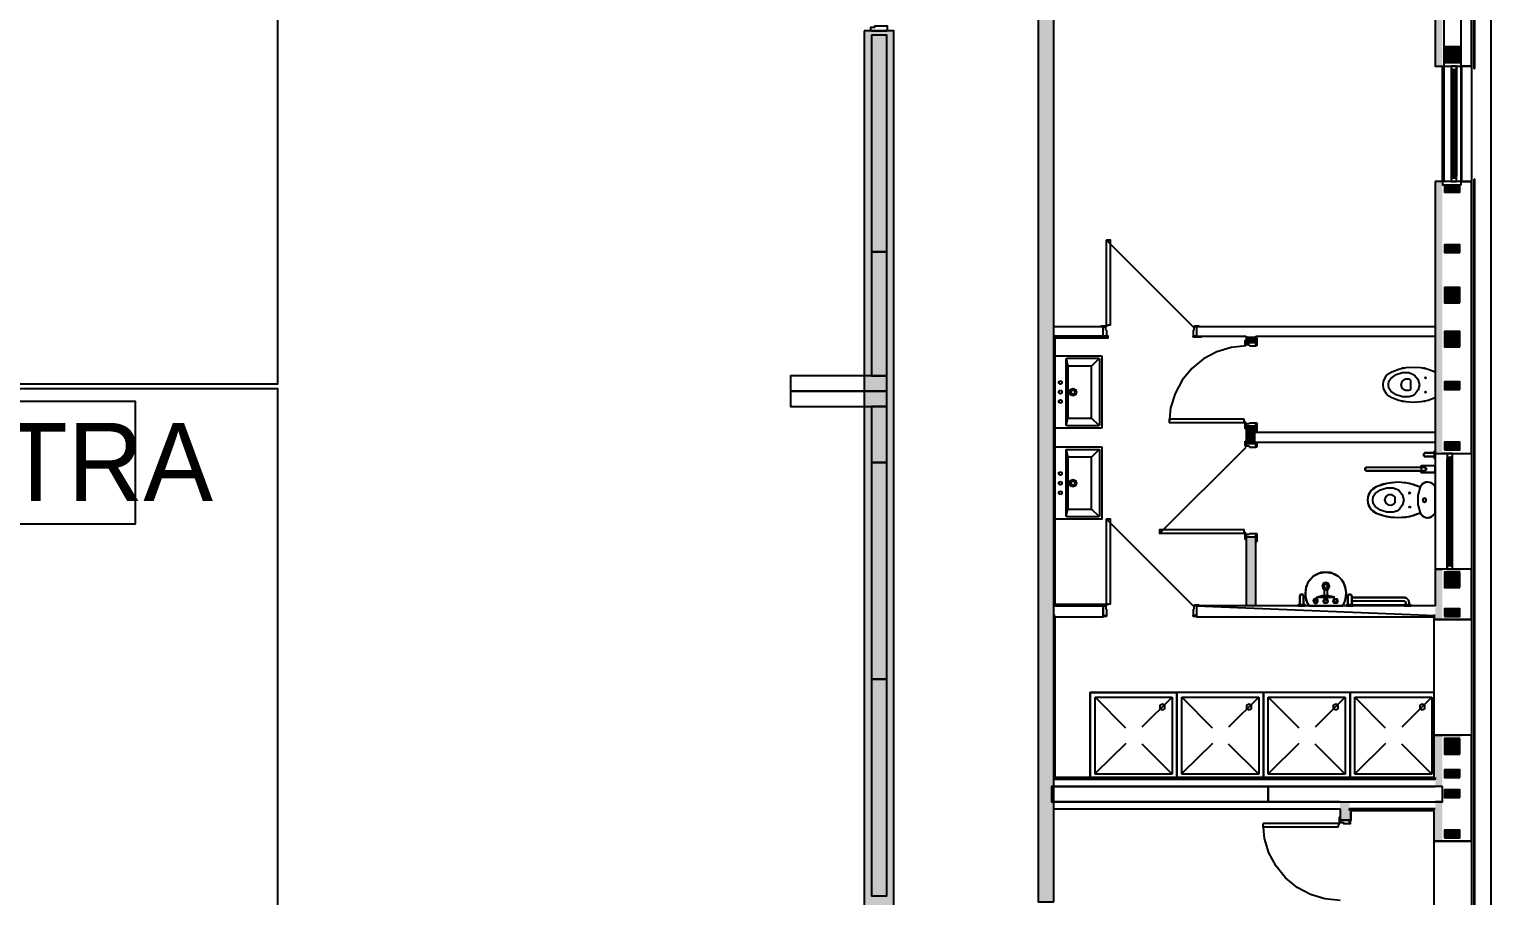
# Model space of a CAD drawing. Header units: metres. Extents: x 2.3 to 42.8, y 0.9 to 31.9.
# Drawn here: x 8.37 to 14.35, y 18.03 to 21.57 of the extents above; entities that cross this region are included whole.
import ezdxf

# ---------------------------------------------------------------- set-up
doc = ezdxf.new("R2010")
doc.units = ezdxf.units.M
for name, color, linetype in [('ARREDI', 9, 'Continuous'), ('INFISSI_VETRATE', 4, 'Continuous'), ('PARETI_STRUTTURE', 7, 'Continuous'), ('PILASTRI_SETTI', 8, 'Continuous'), ('WAYFINDING_RIQUADRI', 7, 'Continuous'), ('WAYFINDING_TESTI', 7, 'Continuous')]:
    doc.layers.add(name, color=color, linetype=linetype)

msp = doc.modelspace()

# ---------------------------------------------------------------- linework, layer by layer
at = {"layer": 'ARREDI'}
for points in [[(14.2775, 21.4117), (14.2775, 21.8645)], [(14.2779, 21.8645), (14.2779, 21.4117)], [(14.1552, 20.9355), (14.1552, 20.9057), (14.2182, 20.9057), (14.2182, 20.9355)], [(14.2775, 20.0533), (14.2775, 20.2797), (14.2775, 20.5061), (14.2775, 20.9589)], [(14.2779, 20.9589), (14.2779, 20.5062), (14.2779, 20.2797), (14.2779, 20.0533)], [(12.5628, 20.2364), (12.7518, 20.2364)], [(12.6081, 20.2246), (12.6087, 20.226), (12.6101, 20.2266)], [(12.6081, 19.9529), (12.6081, 20.2246)], [(12.6083, 20.2255), (12.6144, 20.1944)], [(12.6101, 20.2266), (12.742, 20.2266)], [(12.7434, 20.226), (12.7117, 20.1944)], [(12.742, 20.2266), (12.7433, 20.226), (12.7439, 20.2246)], [(12.7439, 20.2246), (12.7439, 19.9529)], [(12.7518, 20.2364), (12.7532, 20.2359), (12.7538, 20.2345)], [(12.7538, 20.2345), (12.7538, 19.9431)], [(12.6164, 20.1944), (12.615, 20.1938), (12.6144, 20.1924)], [(12.6144, 20.1924), (12.6144, 19.9843)], [(12.7097, 20.1944), (12.6164, 20.1944)], [(12.7117, 20.1924), (12.7111, 20.1938), (12.7097, 20.1944)], [(12.7117, 19.9843), (12.7117, 20.1924)], [(13.905, 20.1184), (13.9067, 20.1318), (13.9114, 20.1444), (13.9188, 20.1557), (13.9286, 20.165), (13.9403, 20.1719)], [(13.9237, 20.1604), (13.9218, 20.1591), (13.921, 20.1578)], [(13.936, 20.1446), (13.9579, 20.1602), (13.9834, 20.1683), (14.0103, 20.1682)], [(13.9403, 20.1719), (13.9689, 20.1822), (13.9986, 20.1884), (14.029, 20.1906), (14.0593, 20.1884), (14.0891, 20.1822), (14.1177, 20.1719)], [(13.9887, 20.1864), (13.9836, 20.1858), (13.9788, 20.1843)], [(14.0103, 20.1682), (14.032, 20.1592), (14.0473, 20.1413), (14.0528, 20.1184)], [(14.0791, 20.1843), (14.0743, 20.1858), (14.0692, 20.1864)], [(14.1177, 20.1719), (14.1177, 20.0649)], [(13.9403, 20.0649), (13.9286, 20.0717), (13.9188, 20.081), (13.9114, 20.0923), (13.9067, 20.105), (13.905, 20.1184)], [(13.9103, 20.1416), (13.9095, 20.1403), (13.909, 20.1381)], [(13.909, 20.0986), (13.9095, 20.0964), (13.9103, 20.0951)], [(13.9265, 20.1184), (13.9283, 20.1326), (13.936, 20.1446)], [(13.936, 20.0921), (13.9283, 20.1042), (13.9265, 20.1184)], [(14.0103, 20.0685), (13.9835, 20.0684), (13.9579, 20.0766), (13.936, 20.0921)], [(13.9936, 20.0958), (13.9827, 20.1048), (13.9786, 20.1184), (13.9827, 20.1319), (13.9936, 20.1409)], [(13.9936, 20.1409), (13.9973, 20.1421), (14.0012, 20.1424)], [(14.0012, 20.0943), (13.9973, 20.0947), (13.9936, 20.0958)], [(14.0012, 20.1424), (14.0093, 20.1424)], [(14.0093, 20.0943), (14.0012, 20.0943)], [(14.0093, 20.1424), (14.0148, 20.1401), (14.0171, 20.1346)], [(14.0171, 20.1022), (14.0148, 20.0966), (14.0093, 20.0943)], [(14.0171, 20.1346), (14.0171, 20.1022)], [(14.0528, 20.1184), (14.0485, 20.098), (14.0364, 20.0811)], [(13.921, 20.0789), (13.9218, 20.0777), (13.9237, 20.0764)], [(14.1177, 20.0649), (14.0891, 20.0545), (14.0593, 20.0483), (14.029, 20.0462), (13.9986, 20.0483), (13.9689, 20.0545), (13.9402, 20.0649)], [(13.9788, 20.0525), (13.9836, 20.0509), (13.9887, 20.0504)], [(14.0364, 20.0811), (14.0243, 20.0729), (14.0103, 20.0685)], [(14.0692, 20.0504), (14.0743, 20.0509), (14.0791, 20.0525)], [(14.2775, 19.827), (14.2775, 19.6005), (14.2775, 19.827), (14.2775, 20.0534)], [(14.2779, 20.0533), (14.2779, 19.8269), (14.2779, 19.6005)], [(12.6083, 19.9521), (12.6144, 19.9823)], [(12.6144, 19.9843), (12.615, 19.9829), (12.6164, 19.9823)], [(12.6164, 19.9823), (12.7097, 19.9823)], [(12.7097, 19.9823), (12.7111, 19.9829), (12.7117, 19.9843)], [(12.7433, 19.9515), (12.7117, 19.9824)], [(12.7518, 19.9411), (12.5628, 19.9411)], [(12.6101, 19.951), (12.6087, 19.9516), (12.6081, 19.953)], [(12.742, 19.951), (12.6101, 19.951)], [(12.7439, 19.9529), (12.7433, 19.9516), (12.742, 19.951)], [(12.7538, 19.9431), (12.7532, 19.9417), (12.7518, 19.9411)], [(12.5628, 19.864), (12.7518, 19.864)], [(12.6081, 19.8522), (12.6087, 19.8535), (12.6101, 19.8541)], [(12.6081, 19.5805), (12.6081, 19.8522)], [(12.6083, 19.853), (12.6144, 19.8219)], [(12.6101, 19.8541), (12.742, 19.8541)], [(12.7434, 19.8535), (12.7117, 19.8219)], [(12.742, 19.8541), (12.7433, 19.8535), (12.7439, 19.8521)], [(12.7439, 19.8522), (12.7439, 19.5805)], [(12.7518, 19.864), (12.7532, 19.8634), (12.7538, 19.862)], [(12.7538, 19.862), (12.7538, 19.5706)], [(12.6164, 19.8219), (12.615, 19.8213), (12.6144, 19.8199)], [(12.6144, 19.8199), (12.6144, 19.6118)], [(12.7097, 19.8219), (12.6164, 19.8219)], [(12.7117, 19.8199), (12.7111, 19.8213), (12.7097, 19.8219)], [(12.7117, 19.6118), (12.7117, 19.8199)], [(14.1137, 19.8244), (14.0783, 19.8244), (14.0715, 19.8283), (14.0715, 19.8362), (14.0783, 19.8402), (14.1137, 19.8402)], [(14.1177, 19.846), (14.1137, 19.846)], [(14.1137, 19.846), (14.1137, 19.8185)], [(14.1137, 19.8185), (14.1177, 19.8185)], [(14.1177, 19.8185), (14.1177, 19.846)], [(14.2779, 19.8269), (14.2779, 19.6005)], [(13.8372, 19.7661), (13.831, 19.7696), (13.831, 19.7767), (13.8372, 19.7803)], [(14.0655, 19.7661), (14.0615, 19.7693), (14.0615, 19.7771), (14.0655, 19.7803), (13.8372, 19.7803)], [(14.0737, 19.7678), (14.0694, 19.7667), (14.0655, 19.7661), (13.8372, 19.7661)], [(14.06, 19.7803), (14.06, 19.787)], [(14.06, 19.787), (14.0737, 19.787)], [(14.06, 19.7594), (14.06, 19.7661)], [(14.1177, 19.7594), (14.0737, 19.7594), (14.06, 19.7594)], [(14.0737, 19.7678), (14.0827, 19.7712), (14.0827, 19.7752), (14.0737, 19.7786), (14.0694, 19.7797), (14.0655, 19.7803)], [(14.0737, 19.787), (14.0737, 19.7786)], [(14.1177, 19.787), (14.0737, 19.787)], [(14.0737, 19.7678), (14.0737, 19.7594)], [(14.1177, 19.7594), (14.1177, 19.787)], [(13.8761, 19.7007), (13.8577, 19.6879), (13.8454, 19.6692), (13.8409, 19.6472)], [(13.8624, 19.6472), (13.8642, 19.6614), (13.8719, 19.6734)], [(13.8719, 19.6734), (13.8937, 19.689), (13.9193, 19.6971), (13.9462, 19.697)], [(14.0565, 19.6994), (14.0126, 19.7142), (13.9665, 19.7194), (13.9203, 19.7148), (13.8761, 19.7007)], [(13.9462, 19.6971), (13.9679, 19.688), (13.9832, 19.6701), (13.9887, 19.6472)], [(14.0568, 19.7004), (14.0471, 19.6654), (14.0471, 19.629), (14.0568, 19.594)], [(14.1142, 19.705), (14.1012, 19.7167), (14.0841, 19.7201), (14.0677, 19.7141), (14.0568, 19.7004)], [(14.1177, 19.705), (14.1142, 19.705)], [(14.1177, 19.6472), (14.1177, 19.705)], [(13.8409, 19.6472), (13.8453, 19.6252), (13.8577, 19.6065), (13.8761, 19.5937)], [(13.8719, 19.621), (13.8642, 19.633), (13.8624, 19.6472)], [(13.9462, 19.5973), (13.9193, 19.5973), (13.8938, 19.6054), (13.8719, 19.621)], [(13.9284, 19.6253), (13.9168, 19.6336), (13.9123, 19.6472), (13.9168, 19.6608), (13.9284, 19.6691)], [(13.9284, 19.6691), (13.939, 19.6694), (13.9481, 19.6642)], [(13.9481, 19.6302), (13.939, 19.625), (13.9284, 19.6253)], [(13.9481, 19.6642), (13.953, 19.6593)], [(13.953, 19.6351), (13.9481, 19.6302)], [(13.953, 19.6593), (13.953, 19.6351)], [(13.9887, 19.6472), (13.9844, 19.6268), (13.9722, 19.6099)], [(14.1177, 19.5894), (14.1177, 19.6472)], [(12.7518, 19.5687), (12.5628, 19.5687)], [(12.6101, 19.5785), (12.6087, 19.5791), (12.6081, 19.5805)], [(12.6083, 19.5796), (12.6144, 19.6099)], [(12.742, 19.5785), (12.6101, 19.5785)], [(12.6144, 19.6118), (12.615, 19.6105), (12.6164, 19.6099)], [(12.6164, 19.6099), (12.7097, 19.6099)], [(12.7097, 19.6099), (12.7111, 19.6105), (12.7117, 19.6118)], [(12.7433, 19.5791), (12.7117, 19.6099)], [(12.7439, 19.5805), (12.7433, 19.5791), (12.742, 19.5785)], [(12.7538, 19.5706), (12.7532, 19.5692), (12.7518, 19.5687)], [(13.8761, 19.5937), (13.9203, 19.5796), (13.9665, 19.575), (14.0126, 19.5802), (14.0565, 19.595)], [(13.9722, 19.6099), (13.9601, 19.6017), (13.9462, 19.5973)], [(14.0568, 19.594), (14.0677, 19.5803), (14.0841, 19.5743), (14.1012, 19.5777), (14.1142, 19.5894)], [(14.1142, 19.5894), (14.1177, 19.5894)], [(14.2775, 19.3741), (14.2775, 19.1477), (14.2779, 19.1477), (14.2779, 19.3741), (14.2775, 19.3741), (14.2775, 19.6006)], [(14.2775, 19.1478), (14.2775, 19.3742), (14.2775, 19.6005)], [(14.2779, 19.3741), (14.2779, 19.6005), (14.2775, 19.6005), (14.2779, 19.6005), (14.2779, 19.3741), (14.2779, 19.1478)], [(13.5635, 19.218), (13.5635, 19.2535), (13.5674, 19.2603), (13.5754, 19.2603), (13.5793, 19.2535), (13.5793, 19.218)], [(13.6757, 19.2987), (13.6728, 19.3009), (13.6669, 19.3009), (13.6639, 19.2987), (13.6639, 19.2419)], [(13.6757, 19.2987), (13.6757, 19.2419)], [(13.7604, 19.218), (13.7604, 19.2535), (13.7643, 19.2603), (13.7722, 19.2603), (13.7762, 19.2535), (13.7762, 19.218)], [(13.5576, 19.218), (13.5576, 19.2141)], [(13.5851, 19.218), (13.5576, 19.218)], [(13.5576, 19.2141), (13.5851, 19.2141)], [(13.5851, 19.2141), (13.5851, 19.218)], [(13.7604, 19.218), (13.7545, 19.218), (13.7545, 19.2141)], [(13.782, 19.2141), (13.782, 19.218), (13.7545, 19.218)], [(13.7545, 19.2141), (13.782, 19.2141)], [(13.7762, 19.2285), (13.7766, 19.2296), (13.7782, 19.2317), (13.7803, 19.2332), (13.7826, 19.2342), (13.7852, 19.2346), (13.9875, 19.2346), (13.9901, 19.2342), (13.9925, 19.2332), (13.9945, 19.2317), (13.9961, 19.2296), (13.9971, 19.2273), (13.9974, 19.2247), (13.9974, 19.218), (13.9907, 19.218), (13.9907, 19.2141), (14.0183, 19.2141), (14.0183, 19.218), (14.0116, 19.218), (14.0116, 19.2247), (14.0108, 19.2309), (14.0083, 19.2367), (14.0045, 19.2417), (13.9996, 19.2455), (13.9938, 19.2479), (13.9875, 19.2487), (13.7852, 19.2487), (13.7789, 19.2479), (13.7762, 19.2468)], [(13.7762, 19.2463), (13.7852, 19.2487)], [(13.7762, 19.2268), (13.7782, 19.2317), (13.7852, 19.2346)], [(13.7762, 19.218), (13.782, 19.218), (13.782, 19.2141), (13.782, 19.218)], [(13.7762, 19.218), (14.0183, 19.218)], [(13.782, 19.218), (13.7762, 19.218)], [(14.0183, 19.2141), (13.782, 19.2141)], [(13.7852, 19.2487), (13.9875, 19.2487)], [(13.7852, 19.2346), (13.9875, 19.2346)], [(13.9875, 19.2487), (13.9996, 19.2455), (14.0084, 19.2367), (14.0116, 19.2247)], [(13.9875, 19.2346), (13.9945, 19.2317), (13.9974, 19.2247)], [(13.9907, 19.218), (13.9907, 19.2141)], [(13.9907, 19.218), (14.0183, 19.218), (14.0183, 19.2141)], [(13.9907, 19.2141), (14.0183, 19.2141)], [(13.9974, 19.218), (13.9974, 19.2247)], [(14.0116, 19.218), (14.0116, 19.2247)], [(13.0609, 18.8597), (12.7065, 18.8597), (12.7065, 18.5113)], [(12.7065, 18.5113), (12.7065, 18.8597), (13.0609, 18.8597), (13.0609, 18.5113)], [(12.7262, 18.84), (13.0412, 18.84)], [(12.7262, 18.525), (12.7262, 18.84)], [(13.0412, 18.84), (13.0412, 18.525)], [(13.4152, 18.5113), (13.4152, 18.8597), (13.0609, 18.8597), (13.0609, 18.5113), (13.0609, 18.8597)], [(13.4153, 18.8597), (13.0609, 18.8597), (13.0609, 18.5113)], [(13.0806, 18.84), (13.3956, 18.84)], [(13.0806, 18.525), (13.0806, 18.84)], [(13.3956, 18.84), (13.3956, 18.525)], [(13.7696, 18.5113), (13.7696, 18.8597), (13.4153, 18.8597), (13.4153, 18.5113), (13.4153, 18.8597)], [(13.7696, 18.8597), (13.4153, 18.8597), (13.4153, 18.5113)], [(13.4349, 18.84), (13.7499, 18.84)], [(13.4349, 18.525), (13.4349, 18.84)], [(13.7499, 18.84), (13.7499, 18.525)], [(14.1118, 18.8597), (13.7696, 18.8597), (13.7696, 18.5113), (13.7696, 18.8597)], [(14.1118, 18.8597), (13.7696, 18.8597), (13.7696, 18.5113)], [(13.7893, 18.84), (14.1043, 18.84)], [(13.7893, 18.525), (13.7893, 18.84)], [(14.1043, 18.84), (14.1043, 18.525)], [(14.2775, 18.2422), (14.2775, 18.6949)], [(14.2779, 18.695), (14.2779, 18.2422)], [(13.0412, 18.525), (12.7262, 18.525)], [(13.3956, 18.525), (13.0806, 18.525)], [(13.7499, 18.525), (13.4349, 18.525)], [(14.1043, 18.525), (13.7893, 18.525)]]:
    msp.add_lwpolyline(points, dxfattribs=at)
for points in [[(14.2775, 21.8645), (14.2775, 21.4117), (14.2779, 21.4117), (14.2779, 21.8645)], [(11.8108, 21.5477), (11.8108, 20.6618), (11.8738, 20.6618), (11.8738, 21.5477)], [(14.2182, 21.4687), (14.2182, 21.5002), (14.1552, 21.5002), (14.1552, 21.4687)], [(14.1552, 21.4372), (14.2182, 21.4372), (14.2182, 21.4687), (14.1552, 21.4687)], [(14.1826, 21.4079), (14.2041, 21.4079), (14.2041, 21.4008), (14.2055, 21.4008), (14.2055, 21.4218), (14.1826, 21.4218)], [(14.1826, 21.4079), (14.1826, 21.4011), (14.1895, 21.4011), (14.1895, 21.4079)], [(14.1915, 21.4011), (14.1915, 21.4043), (14.1896, 21.4043), (14.1896, 21.4011)], [(14.2002, 21.4008), (14.2002, 21.4059), (14.1939, 21.4059), (14.1939, 21.4008)], [(14.2041, 21.405), (14.2025, 21.405), (14.2025, 21.4011), (14.2041, 21.4011)], [(14.1826, 20.9631), (14.1826, 20.9493), (14.2055, 20.9493), (14.2055, 20.9702), (14.2041, 20.9702), (14.2041, 20.9631)], [(14.1826, 20.9631), (14.1895, 20.9631), (14.1895, 20.97), (14.1826, 20.97)], [(14.1915, 20.97), (14.1896, 20.97), (14.1896, 20.9667), (14.1915, 20.9667)], [(14.2002, 20.9702), (14.1939, 20.9702), (14.1939, 20.9651), (14.2002, 20.9651)], [(14.2041, 20.966), (14.2041, 20.97), (14.2025, 20.97), (14.2025, 20.966)], [(14.2775, 20.9589), (14.2775, 20.0533), (14.2779, 20.0533), (14.2779, 20.9589)], [(14.2182, 20.6596), (14.2182, 20.6911), (14.1552, 20.6911), (14.1552, 20.6596)], [(11.8738, 20.6618), (11.8108, 20.6618), (11.8108, 20.155), (11.8738, 20.155)], [(14.2182, 20.4844), (14.2182, 20.5159), (14.1552, 20.5159), (14.1552, 20.4844)], [(14.2182, 20.4529), (14.2182, 20.4844), (14.1552, 20.4844), (14.1552, 20.4529)], [(14.1552, 20.3052), (14.2182, 20.3052), (14.2182, 20.3367), (14.1552, 20.3367)], [(14.2182, 20.2737), (14.2182, 20.3052), (14.1552, 20.3052), (14.1552, 20.2737)], [(11.8738, 20.155), (11.48, 20.155), (11.48, 20.092), (11.8738, 20.092)], [(11.8738, 20.029), (11.8738, 20.092), (11.48, 20.092), (11.48, 20.029)], [(12.5845, 20.1351), (12.5904, 20.1316), (12.5904, 20.1247), (12.5845, 20.1213), (12.5785, 20.1247), (12.5785, 20.1316)], [(12.5845, 20.0957), (12.5904, 20.0922), (12.5904, 20.0853), (12.5845, 20.0819), (12.5785, 20.0853), (12.5785, 20.0922)], [(12.6108, 20.0931), (12.6119, 20.0882), (12.6108, 20.0833), (12.6097, 20.0882)], [(12.6357, 20.0734), (12.6252, 20.0778), (12.6209, 20.0882), (12.6252, 20.0987), (12.6357, 20.103), (12.6461, 20.0987), (12.6504, 20.0882), (12.6461, 20.0778)], [(12.6447, 20.0882), (12.6402, 20.0961), (12.6311, 20.0961), (12.6266, 20.0882), (12.6311, 20.0804), (12.6402, 20.0804)], [(14.0778, 20.1435), (14.0809, 20.1465), (14.0778, 20.1496), (14.0748, 20.1465)], [(14.0778, 20.0851), (14.0809, 20.0881), (14.0778, 20.0912), (14.0748, 20.0881)], [(14.2182, 20.0985), (14.2182, 20.13), (14.1552, 20.13), (14.1552, 20.0985)], [(12.5845, 20.0425), (12.5785, 20.046), (12.5785, 20.0529), (12.5845, 20.0563), (12.5904, 20.0529), (12.5904, 20.046)], [(14.2775, 20.0533), (14.2775, 19.8269), (14.2779, 19.8269), (14.2779, 20.0533)], [(11.8108, 19.8001), (11.8738, 19.8001), (11.8738, 20.029), (11.8108, 20.029)], [(14.1552, 19.8524), (14.2182, 19.8524), (14.2182, 19.8839), (14.1552, 19.8839)], [(11.8738, 19.8001), (11.8108, 19.8001), (11.8108, 18.9142), (11.8738, 18.9142)], [(14.0783, 19.8244), (14.1137, 19.8244), (14.1137, 19.8185), (14.1177, 19.8185), (14.1177, 19.846), (14.1137, 19.846), (14.1137, 19.8402), (14.0783, 19.8402), (14.0763, 19.8399), (14.0744, 19.8391), (14.0727, 19.8379), (14.0715, 19.8362), (14.0707, 19.8343), (14.0704, 19.8323), (14.0707, 19.8302), (14.0715, 19.8283), (14.0727, 19.8267), (14.0744, 19.8254), (14.0763, 19.8246)], [(14.1889, 19.8229), (14.1889, 19.8368), (14.1661, 19.8368), (14.1661, 19.8158), (14.1674, 19.8158), (14.1674, 19.8229)], [(14.1674, 19.8201), (14.1674, 19.8161), (14.1691, 19.8161), (14.1691, 19.8201)], [(14.1714, 19.8158), (14.1777, 19.8158), (14.1777, 19.821), (14.1714, 19.821)], [(14.1801, 19.8161), (14.182, 19.8161), (14.182, 19.8194), (14.1801, 19.8194)], [(14.1889, 19.8229), (14.182, 19.8229), (14.182, 19.8161), (14.1889, 19.8161)], [(12.5845, 19.7626), (12.5904, 19.7591), (12.5904, 19.7522), (12.5845, 19.7488), (12.5785, 19.7522), (12.5785, 19.7591)], [(14.1177, 19.7594), (14.1177, 19.787), (14.06, 19.787), (14.06, 19.7803), (13.8372, 19.7803), (13.8353, 19.78), (13.8336, 19.7793), (13.8322, 19.7782), (13.831, 19.7767), (13.8303, 19.775), (13.8301, 19.7732), (13.8303, 19.7714), (13.831, 19.7697), (13.8322, 19.7682), (13.8336, 19.7671), (13.8353, 19.7664), (13.8372, 19.7661), (14.06, 19.7661), (14.06, 19.7594)], [(12.5845, 19.7232), (12.5904, 19.7198), (12.5904, 19.7129), (12.5845, 19.7094), (12.5785, 19.7129), (12.5785, 19.7198)], [(12.5845, 19.67), (12.5785, 19.6735), (12.5785, 19.6804), (12.5845, 19.6838), (12.5904, 19.6804), (12.5904, 19.6735)], [(12.6108, 19.7207), (12.6119, 19.7157), (12.6108, 19.7108), (12.6097, 19.7157)], [(12.6357, 19.701), (12.6252, 19.7053), (12.6209, 19.7157), (12.6252, 19.7262), (12.6357, 19.7305), (12.6461, 19.7262), (12.6504, 19.7157), (12.6461, 19.7053)], [(12.6447, 19.7157), (12.6402, 19.7236), (12.6311, 19.7236), (12.6266, 19.7157), (12.6311, 19.7079), (12.6402, 19.7079)], [(13.8761, 19.7007), (13.8645, 19.6939), (13.8547, 19.6846), (13.8472, 19.6733), (13.8426, 19.6606), (13.8409, 19.6472), (13.8426, 19.6338), (13.8472, 19.6211), (13.8547, 19.6098), (13.8645, 19.6005), (13.8761, 19.5937), (13.9052, 19.5832), (13.9355, 19.577), (13.9664, 19.575), (13.9972, 19.5774), (14.0274, 19.5841), (14.0564, 19.595), (14.0602, 19.588), (14.0655, 19.5821), (14.0721, 19.5777), (14.0796, 19.575), (14.0875, 19.5742), (14.0954, 19.5754), (14.1027, 19.5785), (14.1091, 19.5832), (14.1142, 19.5894), (14.1177, 19.5894), (14.1177, 19.6472), (14.1177, 19.705), (14.1142, 19.705), (14.1091, 19.7112), (14.1027, 19.7159), (14.0954, 19.719), (14.0875, 19.7202), (14.0796, 19.7194), (14.0721, 19.7167), (14.0655, 19.7123), (14.0602, 19.7064), (14.0564, 19.6994), (14.0274, 19.7103), (13.9972, 19.717), (13.9664, 19.7194), (13.9355, 19.7174), (13.9052, 19.7112)], [(14.0132, 19.6729), (14.0163, 19.676), (14.0132, 19.6791), (14.0101, 19.676)], [(14.0132, 19.6147), (14.0101, 19.6178), (14.0132, 19.6208), (14.0163, 19.6178)], [(14.0739, 19.6552), (14.0667, 19.6511), (14.0667, 19.6428), (14.0739, 19.6387), (14.081, 19.6428), (14.081, 19.6511)], [(14.1889, 19.3782), (14.1674, 19.3782), (14.1674, 19.3853), (14.1661, 19.3853), (14.1661, 19.3643), (14.1889, 19.3643)], [(14.1674, 19.381), (14.1691, 19.381), (14.1691, 19.385), (14.1674, 19.385)], [(14.1714, 19.3853), (14.1714, 19.3801), (14.1777, 19.3801), (14.1777, 19.3853)], [(14.1801, 19.385), (14.1801, 19.3817), (14.182, 19.3817), (14.182, 19.385)], [(14.1889, 19.3782), (14.1889, 19.385), (14.182, 19.385), (14.182, 19.3782)], [(13.7393, 19.2141), (13.6003, 19.2141), (13.5903, 19.2383), (13.5867, 19.2641), (13.5896, 19.2901), (13.6004, 19.315), (13.6189, 19.3349), (13.6429, 19.3475), (13.6698, 19.3513), (13.6967, 19.3475), (13.7207, 19.3349), (13.7392, 19.315), (13.75, 19.2901), (13.7529, 19.2641), (13.7493, 19.2383)], [(13.7393, 19.2141), (13.7474, 19.232), (13.7519, 19.2511), (13.7528, 19.2707), (13.75, 19.2901), (13.7438, 19.3072), (13.7338, 19.3224), (13.7207, 19.3349), (13.7052, 19.3442), (13.6879, 19.3498), (13.6698, 19.3513), (13.6517, 19.3498), (13.6344, 19.3442), (13.6189, 19.3349), (13.6058, 19.3224), (13.5959, 19.3072), (13.5896, 19.2901), (13.5868, 19.2707), (13.5877, 19.2511), (13.5922, 19.232), (13.6003, 19.2141)], [(14.2182, 19.3523), (14.1552, 19.3523), (14.1552, 19.3208), (14.2182, 19.3208)], [(14.2182, 19.2893), (14.2182, 19.3208), (14.1552, 19.3208), (14.1552, 19.2893)], [(13.5635, 19.2535), (13.5635, 19.218), (13.5576, 19.218), (13.5576, 19.2141), (13.5851, 19.2141), (13.5851, 19.218), (13.5793, 19.218), (13.5793, 19.2535), (13.579, 19.2555), (13.5782, 19.2574), (13.577, 19.259), (13.5754, 19.2603), (13.5734, 19.2611), (13.5714, 19.2614), (13.5694, 19.2611), (13.5675, 19.2603), (13.5658, 19.259), (13.5645, 19.2574), (13.5638, 19.2555)], [(13.7077, 19.2491), (13.6828, 19.2552), (13.6571, 19.2551), (13.6322, 19.2487)], [(13.6546, 19.2942), (13.6591, 19.2835), (13.6698, 19.279), (13.6805, 19.2835), (13.685, 19.2942), (13.6805, 19.305), (13.6698, 19.3094), (13.6591, 19.305)], [(13.6791, 19.2942), (13.6744, 19.3023), (13.6652, 19.3023), (13.6606, 19.2942), (13.6652, 19.2862), (13.6744, 19.2862)], [(13.7604, 19.2535), (13.7604, 19.218), (13.7545, 19.218), (13.7545, 19.2141), (13.782, 19.2141), (13.782, 19.218), (13.7762, 19.218), (13.7762, 19.2535), (13.7759, 19.2555), (13.7751, 19.2574), (13.7738, 19.259), (13.7722, 19.2603), (13.7703, 19.2611), (13.7683, 19.2614), (13.7662, 19.2611), (13.7643, 19.2603), (13.7627, 19.259), (13.7614, 19.2574), (13.7606, 19.2555)], [(13.6386, 19.234), (13.6337, 19.2426), (13.6238, 19.2426), (13.6189, 19.234), (13.6238, 19.2255), (13.6337, 19.2255)], [(13.622, 19.2336), (13.6254, 19.2279), (13.6321, 19.2279), (13.6354, 19.2336), (13.6321, 19.2394), (13.6254, 19.2394)], [(13.6796, 19.234), (13.6747, 19.2255), (13.6649, 19.2255), (13.66, 19.234), (13.6649, 19.2426), (13.6747, 19.2426)], [(13.6701, 19.2401), (13.6758, 19.2368), (13.6758, 19.2302), (13.6701, 19.2269), (13.6644, 19.2302), (13.6644, 19.2368)], [(13.7195, 19.234), (13.7146, 19.2255), (13.7048, 19.2255), (13.6998, 19.234), (13.7048, 19.2426), (13.7146, 19.2426)], [(13.703, 19.234), (13.7063, 19.2283), (13.713, 19.2283), (13.7164, 19.234), (13.713, 19.2398), (13.7063, 19.2398)], [(13.7545, 19.2141), (13.7545, 19.218), (13.7604, 19.218), (13.7545, 19.218)], [(14.1552, 19.171), (14.2182, 19.171), (14.2182, 19.2025), (14.1552, 19.2025)], [(14.2775, 19.1477), (14.2775, 18.695)], [(14.2779, 18.695), (14.2779, 19.1478)], [(11.8738, 18.9141), (11.8108, 18.9141), (11.8108, 18.0282), (11.8738, 18.0282)], [(13.0018, 18.7889), (13.0121, 18.7948), (13.0121, 18.8066), (13.0018, 18.8125), (12.9916, 18.8066), (12.9916, 18.7948)], [(13.3562, 18.7889), (13.3664, 18.7948), (13.3664, 18.8066), (13.3562, 18.8125), (13.346, 18.8066), (13.346, 18.7948)], [(13.7106, 18.7889), (13.7208, 18.7948), (13.7208, 18.8066), (13.7106, 18.8125), (13.7003, 18.8066), (13.7003, 18.7948)], [(14.0649, 18.7889), (14.0752, 18.7948), (14.0752, 18.8066), (14.0649, 18.8125), (14.0547, 18.8066), (14.0547, 18.7948)], [(14.2182, 18.6709), (14.1552, 18.6709), (14.1552, 18.6394), (14.2182, 18.6394)], [(14.2775, 18.695), (14.2775, 18.2422), (14.2779, 18.2422), (14.2779, 18.695)], [(14.2182, 18.6079), (14.2182, 18.6394), (14.1552, 18.6394), (14.1552, 18.6079)], [(14.2182, 18.5115), (14.2182, 18.543), (14.1552, 18.543), (14.1552, 18.5115)], [(13.4339, 18.4758), (12.548, 18.4758), (12.548, 18.4128), (13.4339, 18.4128)], [(14.1482, 18.4758), (13.4339, 18.4758), (13.4339, 18.4128), (14.1482, 18.4128)], [(14.2182, 18.4296), (14.2182, 18.4611), (14.1552, 18.4611), (14.1552, 18.4296)], [(14.1552, 18.2654), (14.2182, 18.2654), (14.2182, 18.2969), (14.1552, 18.2969)], [(14.2775, 18.2421), (14.2775, 17.7894)], [(14.2779, 17.7894), (14.2779, 18.2422)]]:
    msp.add_lwpolyline(points, close=True, dxfattribs=at)
at = {"layer": 'INFISSI_VETRATE'}
for points in [[(14.1915, 21.3827), (14.1939, 21.3851)], [(14.1915, 21.3549), (14.1939, 21.3573)], [(14.2002, 21.3914), (14.2025, 21.3938)], [(14.2002, 21.3636), (14.2025, 21.3659)], [(14.1915, 21.3271), (14.1939, 21.3294)], [(14.1915, 21.2992), (14.1939, 21.3016)], [(14.2002, 21.3357), (14.2025, 21.3381)], [(14.2002, 21.3079), (14.2025, 21.3102)], [(14.1915, 21.2714), (14.1939, 21.2737)], [(14.1915, 21.2435), (14.1939, 21.2459)], [(14.2002, 21.28), (14.2025, 21.2824)], [(14.2002, 21.2522), (14.2025, 21.2545)], [(14.1915, 21.2157), (14.1939, 21.218)], [(14.1915, 21.1878), (14.1939, 21.1902)], [(14.2002, 21.2243), (14.2025, 21.2267)], [(14.2002, 21.1965), (14.2025, 21.1989)], [(14.2002, 21.1687), (14.2025, 21.171)], [(14.1915, 21.16), (14.1939, 21.1624)], [(14.1915, 21.1322), (14.1939, 21.1345)], [(14.2002, 21.1408), (14.2025, 21.1432)], [(14.2002, 21.113), (14.2025, 21.1153)], [(14.1915, 21.1043), (14.1939, 21.1067)], [(14.1915, 21.0765), (14.1939, 21.0788)], [(14.1915, 21.0486), (14.1939, 21.051)], [(14.2002, 21.0851), (14.2025, 21.0875)], [(14.2002, 21.0573), (14.2025, 21.0597)], [(14.1915, 21.0208), (14.1939, 21.0232)], [(14.1915, 20.993), (14.1939, 20.9953)], [(14.2002, 21.0295), (14.2025, 21.0318)], [(14.2002, 21.0016), (14.2025, 21.004)], [(14.1915, 20.9651), (14.1939, 20.9675)], [(14.2002, 20.9738), (14.2025, 20.9761)]]:
    msp.add_lwpolyline(points, dxfattribs=at)
at = {"layer": 'PARETI_STRUTTURE'}
for points in [[(14.2244, 26.5545), (14.2661, 26.5545), (14.2661, 24.1386), (14.2661, 23.6661), (14.2661, 23.2328), (14.2661, 22.7603), (14.2661, 22.3274), (14.2661, 21.8549), (14.2661, 21.4218), (14.2661, 20.9493), (14.2661, 15.2767), (14.2661, 14.9224), (14.2661, 14.3907), (14.2661, 14.0363), (14.2661, 13.6575)], [(14.2779, 26.1783), (14.345, 26.1813), (14.345, 14.6329), (14.2779, 14.6329)], [(7.1577, 20.1218), (9.3823, 20.1218), (9.3823, 22.3069), (9.1168, 22.3069), (9.1168, 22.3266), (9.3823, 22.3266), (9.3823, 25.6241), (9.0223, 25.6241), (9.0223, 24.4462), (8.9958, 24.3349), (8.9646, 24.2248), (8.9286, 24.1162), (8.888, 24.0093), (8.8428, 23.9041), (8.7932, 23.8011), (8.7391, 23.7003), (8.6807, 23.6019), (8.6182, 23.5061), (8.5515, 23.4131), (8.4809, 23.323), (8.4065, 23.2361), (8.3284, 23.1525)], [(14.1543, 20.9493), (14.1543, 24.1385)], [(14.2244, 20.9493), (14.2244, 24.1385)], [(12.5569, 22.0313), (12.4939, 22.0313), (12.4939, 18.0033), (12.5569, 18.0033)], [(12.5569, 18.0033), (12.5569, 21.9683)], [(14.1177, 21.8549), (14.1177, 21.4218), (14.1472, 21.4218)], [(14.2244, 21.4218), (14.2661, 21.4218), (14.2244, 21.4218), (14.2661, 21.4218), (14.2661, 21.8549), (14.2244, 21.8549)], [(11.7812, 21.5657), (11.7812, 15.573), (11.8108, 15.573)], [(11.8108, 21.5657), (11.7812, 21.5657)], [(11.8769, 21.5657), (11.8769, 21.5854), (11.8234, 21.5854), (11.8234, 21.5795), (11.8076, 21.5795), (11.8076, 21.5657)], [(11.8738, 21.5657), (11.8108, 21.5657)], [(11.8108, 21.5657), (11.8738, 21.5657)], [(11.9033, 16.1784), (11.9033, 21.5657), (11.8738, 21.5657)], [(14.1472, 21.4218), (14.2244, 21.4218)], [(14.1482, 20.9493), (14.1482, 21.4218)], [(14.1826, 21.4218), (14.1826, 21.4011)], [(14.2055, 21.4218), (14.2055, 21.4008), (14.2055, 20.9702), (14.2055, 21.4008)], [(14.2244, 21.1855), (14.2244, 21.4355)], [(14.2269, 20.9493), (14.2269, 21.4218)], [(14.1826, 21.4011), (14.1826, 20.97)], [(14.1826, 21.4008), (14.1826, 20.9702)], [(14.2244, 20.9355), (14.2244, 21.1855)], [(14.1177, 20.9493), (14.1177, 19.8368), (14.1472, 19.8368)], [(14.1472, 20.9493), (14.1177, 20.9493)], [(14.1826, 20.9493), (14.1472, 20.9493)], [(14.1552, 20.9355), (14.1552, 20.9057), (14.2182, 20.9057), (14.2182, 20.9355)], [(14.1826, 20.97), (14.1826, 20.9493)], [(14.2055, 20.9493), (14.2055, 20.9702)], [(14.2244, 20.9493), (14.2055, 20.9493)], [(14.2244, 19.8368), (14.2661, 19.8368), (14.2661, 20.9493), (14.2244, 20.9493)], [(12.7794, 20.3599), (12.7794, 20.3638), (12.7892, 20.3638), (12.7892, 20.7103), (12.7735, 20.7103), (13.1278, 20.3559)], [(12.7794, 20.3599), (12.7735, 20.3599), (12.7735, 20.7103)], [(12.7597, 20.3559), (12.5569, 20.3559)], [(12.5569, 20.3166), (12.7597, 20.3166), (12.7597, 20.3559)], [(12.7498, 20.3599), (12.7695, 20.3599)], [(12.7498, 20.3559), (12.7498, 20.3599)], [(12.7695, 20.3421), (12.7695, 20.3559), (12.7498, 20.3559)], [(12.7597, 20.3559), (12.7695, 20.3559)], [(12.7597, 20.3166), (12.7597, 20.3559)], [(12.7695, 20.3599), (12.7695, 20.3559)], [(12.7695, 20.3421), (12.7735, 20.3421)], [(12.7735, 20.3421), (12.7735, 20.3165)], [(13.1278, 20.3421), (13.1278, 20.3166), (13.1613, 20.3166)], [(13.1278, 20.3421), (13.1318, 20.3421)], [(13.1318, 20.3599), (13.1514, 20.3599)], [(13.1416, 20.3559), (13.1318, 20.3559), (13.1318, 20.3599)], [(13.1514, 20.3559), (13.1318, 20.3559)], [(13.1318, 20.3421), (13.1318, 20.3559)], [(14.1177, 20.3559), (13.1416, 20.3559), (13.1416, 20.3165), (13.3444, 20.3165)], [(13.1416, 20.3559), (13.1416, 20.3165)], [(13.1514, 20.3599), (13.1514, 20.3559)], [(12.5628, 20.3166), (12.5569, 20.3166), (12.5569, 19.2141), (12.5628, 19.2141)], [(12.5628, 20.3106), (12.7794, 20.3106), (12.7794, 20.3165), (12.5628, 20.3165)], [(12.5628, 19.22), (12.5628, 20.3106)], [(13.3444, 20.2772), (13.2829, 20.2711), (13.2238, 20.2532), (13.1694, 20.2241), (13.1216, 20.1849), (13.0825, 20.1372), (13.0534, 20.0827), (13.0354, 20.0236), (13.0294, 19.9622)], [(13.1278, 20.3126), (13.1278, 20.3166)], [(13.1416, 20.3166), (13.1278, 20.3166)], [(13.1613, 20.3126), (13.1278, 20.3126)], [(13.1613, 20.3166), (13.1613, 20.3126)], [(13.3404, 20.3008), (13.3444, 20.3008)], [(13.3404, 20.2811), (13.3404, 20.3008)], [(13.3444, 20.291), (13.3444, 20.2811), (13.3404, 20.2811)], [(13.3444, 20.3166), (13.3444, 20.291), (13.3838, 20.291)], [(13.3444, 20.3008), (13.3444, 20.2811)], [(13.3444, 20.291), (13.3838, 20.291)], [(13.3582, 20.2811), (13.3444, 20.2811)], [(13.3582, 20.2772), (13.3838, 20.2772), (13.3838, 20.3107)], [(13.3582, 20.2772), (13.3582, 20.2811)], [(13.3877, 20.2772), (13.3837, 20.2772)], [(13.3838, 20.3166), (14.1177, 20.3166)], [(13.3838, 20.291), (13.3838, 20.3166)], [(13.3838, 20.3106), (13.3877, 20.3106)], [(13.3838, 20.291), (13.3838, 20.2772)], [(13.3877, 20.3106), (13.3877, 20.2772)], [(9.3824, 17.7234), (9.3824, 20.1018), (7.1577, 20.1018)], [(13.0294, 19.9779), (13.0294, 19.9622)], [(13.3365, 19.9779), (13.0294, 19.9779)], [(13.3365, 19.9681), (13.3365, 19.9779)], [(13.3404, 19.9681), (13.3404, 19.9622), (13.0294, 19.9622)], [(13.3404, 19.9681), (13.3365, 19.9681)], [(13.3404, 19.9583), (13.3444, 19.9583)], [(13.3404, 19.9386), (13.3404, 19.9582)], [(13.3444, 19.9386), (13.3404, 19.9386)], [(13.3582, 19.9583), (13.3444, 19.9583), (13.3444, 19.9386)], [(13.3444, 19.9484), (13.3444, 19.9583)], [(13.3838, 19.9228), (13.3838, 19.9484), (13.3444, 19.9484), (13.3444, 19.8775), (13.3838, 19.8775)], [(13.3838, 19.9484), (13.3444, 19.9484)], [(13.3582, 19.9622), (13.3838, 19.9622)], [(13.3582, 19.9583), (13.3582, 19.9622)], [(13.3877, 19.9287), (13.3837, 19.9287)], [(14.1177, 19.9228), (13.3837, 19.9228)], [(13.3838, 19.9484), (13.3838, 19.9622), (13.3877, 19.9622)], [(13.3838, 19.9287), (13.3838, 19.9622)], [(13.3877, 19.9622), (13.3877, 19.9287)], [(13.3404, 19.5153), (13.3365, 19.5153), (13.3365, 19.5251), (12.99, 19.5251), (12.99, 19.5094), (13.3444, 19.8638)], [(13.3404, 19.8874), (13.3444, 19.8874)], [(13.3404, 19.8677), (13.3404, 19.8874)], [(13.3444, 19.8775), (13.3444, 19.8677), (13.3404, 19.8677)], [(13.3444, 19.8874), (13.3444, 19.8677)], [(13.3444, 19.8775), (13.3838, 19.8775)], [(13.3582, 19.8677), (13.3444, 19.8677)], [(13.3582, 19.8638), (13.3838, 19.8638), (13.3838, 19.8775)], [(13.3582, 19.8638), (13.3582, 19.8677)], [(13.3877, 19.8638), (13.3837, 19.8638)], [(13.3838, 19.8775), (13.3838, 19.8834)], [(13.3838, 19.8834), (14.1177, 19.8834)], [(13.3838, 19.8775), (13.3838, 19.8638)], [(13.3877, 19.8834), (13.3877, 19.8638)], [(14.1177, 19.8368), (14.1177, 19.3643), (14.1177, 19.2141)], [(14.1177, 19.8368), (14.1472, 19.8368)], [(14.1661, 19.8368), (14.1472, 19.8368), (14.2244, 19.8368)], [(14.1889, 19.8368), (14.1661, 19.8368), (14.1661, 19.8158)], [(14.1661, 19.3643), (14.1661, 19.3853), (14.1661, 19.8158)], [(14.1661, 19.8158), (14.1661, 19.3853)], [(14.1691, 19.8158), (14.1691, 19.8209), (14.1714, 19.8209), (14.1714, 19.8158)], [(14.1777, 19.8158), (14.1777, 19.8209), (14.1801, 19.8209), (14.1801, 19.8161)], [(14.1889, 19.8368), (14.2244, 19.8368)], [(14.1889, 19.8161), (14.1889, 19.8368)], [(14.1889, 19.385), (14.1889, 19.8161)], [(14.1889, 19.3853), (14.1889, 19.8158)], [(14.2244, 19.8368), (14.2661, 19.8368), (14.2661, 15.5153)], [(12.7794, 19.218), (12.7794, 19.222), (12.7892, 19.222), (12.7892, 19.5685), (12.7735, 19.5685), (13.1278, 19.2141)], [(12.7794, 19.218), (12.7735, 19.218), (12.7735, 19.5685)], [(13.3404, 19.5153), (13.3404, 19.5094), (12.99, 19.5094)], [(13.3404, 19.5055), (13.3444, 19.5055)], [(13.3404, 19.4858), (13.3404, 19.5054)], [(13.3582, 19.5055), (13.3444, 19.5055), (13.3444, 19.4858)], [(13.3444, 19.4956), (13.3444, 19.5055)], [(13.3838, 19.2141), (13.3838, 19.4956), (13.3444, 19.4956), (13.3444, 19.2141)], [(13.3838, 19.4956), (13.3444, 19.4956)], [(13.3582, 19.5094), (13.3838, 19.5094)], [(13.3582, 19.5055), (13.3582, 19.5094)], [(13.3838, 19.4956), (13.3838, 19.5094), (13.3877, 19.5094)], [(13.3838, 19.4759), (13.3838, 19.5094)], [(13.3877, 19.5094), (13.3877, 19.4759)], [(13.3444, 19.4858), (13.3404, 19.4858)], [(13.3877, 19.4759), (13.3837, 19.4759)], [(14.1661, 19.3643), (14.1889, 19.3643), (14.1889, 19.385)], [(14.1714, 19.3853), (14.1714, 19.3802), (14.1691, 19.3802), (14.1691, 19.3853)], [(14.1801, 19.385), (14.1801, 19.3802), (14.1777, 19.3802), (14.1777, 19.3853)], [(14.189, 19.3643), (14.2244, 19.3643), (14.1472, 19.3643)], [(14.1661, 19.3643), (14.1472, 19.3643)], [(14.2661, 19.1578), (14.2244, 19.1578), (14.2661, 19.1578), (14.2661, 19.3643), (14.2244, 19.3643)], [(14.2661, 19.3643), (14.2244, 19.3643)], [(12.7597, 19.2141), (12.5569, 19.2141)], [(12.5628, 19.2141), (12.7695, 19.2141), (12.7695, 19.22), (12.5628, 19.22)], [(12.7597, 19.1747), (12.7597, 19.2141)], [(12.7597, 19.2141), (12.7597, 19.1747), (12.7735, 19.1747)], [(12.7695, 19.218), (12.7695, 19.2141)], [(12.7695, 19.2141), (12.7695, 19.2003)], [(12.7695, 19.2003), (12.7735, 19.2003)], [(12.7735, 19.2003), (12.7735, 19.1747)], [(13.1278, 19.2003), (13.1278, 19.1747), (13.1416, 19.1747)], [(13.1278, 19.2003), (13.1318, 19.2003)], [(13.1318, 19.218), (13.1514, 19.218)], [(13.1416, 19.2141), (13.1318, 19.2141), (13.1318, 19.218)], [(13.1514, 19.2141), (13.1318, 19.2141)], [(13.1318, 19.2003), (13.1318, 19.2141)], [(14.1177, 19.2141), (13.1416, 19.2141), (14.1177, 19.1747)], [(13.1416, 19.2141), (13.1416, 19.1747)], [(13.1514, 19.218), (13.1514, 19.2141)], [(12.5628, 18.5054), (12.5569, 18.5054), (12.5569, 19.1747), (12.5628, 19.1747)], [(12.5628, 19.1747), (12.5569, 19.1747)], [(12.5628, 19.1688), (12.7597, 19.1688), (12.7597, 19.1747)], [(12.5628, 18.5113), (12.5628, 19.1688)], [(12.7597, 19.1747), (12.7735, 19.1747), (12.7735, 19.1708)], [(12.7735, 19.1708), (12.7597, 19.1708)], [(13.1278, 19.1708), (13.1278, 19.1747)], [(13.1416, 19.1747), (13.1278, 19.1747)], [(13.1416, 19.1708), (13.1278, 19.1708)], [(13.1416, 19.1747), (13.1416, 19.1688), (14.1118, 19.1688)], [(14.1177, 19.1747), (14.1118, 19.1747)], [(14.1118, 19.1688), (14.1118, 19.1578), (14.1177, 19.1578)], [(14.1118, 19.1578), (14.1118, 18.6853), (14.1177, 18.6853), (14.1118, 18.6853), (14.1118, 18.5113)], [(14.1118, 19.1578), (14.1177, 19.1578)], [(12.7262, 18.84), (12.8506, 18.7157)], [(13.0412, 18.84), (12.918, 18.7177)], [(13.0806, 18.84), (13.2049, 18.7157)], [(13.3956, 18.84), (13.2724, 18.7177)], [(13.4349, 18.84), (13.5593, 18.7157)], [(13.7499, 18.84), (13.6267, 18.7177)], [(13.7893, 18.84), (13.9136, 18.7157)], [(14.1043, 18.84), (13.9811, 18.7177)], [(14.2661, 18.2522), (14.2244, 18.2522), (14.2661, 18.2522), (14.2661, 18.6853), (14.2244, 18.6853)], [(14.2661, 18.6853), (14.2244, 18.6853)], [(12.8515, 18.6516), (12.7283, 18.5293)], [(12.9169, 18.6494), (13.0412, 18.525)], [(13.2059, 18.6516), (13.0827, 18.5293)], [(13.2712, 18.6494), (13.3956, 18.525)], [(13.5602, 18.6516), (13.437, 18.5293)], [(13.6256, 18.6494), (13.7499, 18.525)], [(13.9146, 18.6516), (13.7914, 18.5293)], [(13.9799, 18.6494), (14.1043, 18.525)], [(14.1177, 18.5054), (12.5569, 18.5054)], [(12.5628, 18.5054), (14.1177, 18.5054), (14.1177, 18.5113)], [(14.1118, 18.5113), (12.5628, 18.5113)], [(14.1177, 18.5113), (14.1177, 18.5054)], [(12.5569, 18.4758), (14.1177, 18.4758)], [(14.1177, 18.4758), (12.5569, 18.4758)], [(12.5569, 18.4128), (13.7283, 18.4128)], [(13.7283, 18.4128), (12.5569, 18.4128)], [(12.5569, 18.3833), (13.7283, 18.3833)], [(13.7283, 18.3833), (13.7283, 18.338), (13.7676, 18.338)], [(13.7676, 18.3774), (13.7676, 18.3833)], [(13.7676, 18.3833), (14.1177, 18.3833)], [(14.1118, 18.3833), (13.7676, 18.3833), (13.7676, 18.3774)], [(13.7676, 18.338), (13.7735, 18.338), (13.7735, 18.3774)], [(13.7736, 18.3774), (14.1118, 18.3774)], [(14.1177, 18.3833), (14.1118, 18.3833)], [(14.1118, 18.3774), (14.1118, 18.2522), (14.1177, 18.2522)], [(14.1177, 18.4128), (14.1472, 18.4128)], [(14.1472, 18.4128), (14.1177, 18.4128)], [(13.4133, 18.3085), (13.4133, 18.3242)], [(13.7243, 18.3183), (13.7243, 18.3242), (13.4133, 18.3242)], [(13.7283, 18.0092), (13.6668, 18.0153), (13.6077, 18.0332), (13.5533, 18.0623), (13.5055, 18.1015), (13.4664, 18.1492), (13.4373, 18.2037), (13.4193, 18.2628), (13.4133, 18.3242)], [(13.7204, 18.3085), (13.4133, 18.3085)], [(13.7204, 18.3183), (13.7204, 18.3085)], [(13.7243, 18.3183), (13.7204, 18.3183)], [(13.7676, 18.338), (13.7676, 18.3242), (13.7716, 18.3242), (13.7716, 18.338)], [(14.1118, 18.2522), (14.1118, 17.7797), (14.1177, 17.7797), (14.1118, 17.7797), (14.1118, 17.6411)], [(14.1118, 18.2522), (14.1177, 18.2522)]]:
    msp.add_lwpolyline(points, dxfattribs=at)
for points in [[(11.8108, 21.5477), (11.8108, 20.6618), (11.8738, 20.6618), (11.8738, 21.5477)], [(14.2182, 21.4687), (14.2182, 21.5002), (14.1552, 21.5002), (14.1552, 21.4687)], [(14.1552, 21.4372), (14.2182, 21.4372), (14.2182, 21.4687), (14.1552, 21.4687)], [(14.2055, 20.9493), (14.2055, 21.4218), (14.1826, 21.4218), (14.1826, 20.9493)], [(14.1915, 21.4059), (14.1939, 21.4059), (14.1939, 20.9651), (14.1915, 20.9651)], [(14.1939, 21.4059), (14.1915, 21.4059), (14.1915, 20.9651), (14.1939, 20.9651)], [(14.2002, 20.9651), (14.2002, 21.4059), (14.2025, 21.4059), (14.2025, 20.9651)], [(14.2025, 20.9651), (14.2025, 21.4059), (14.2002, 21.4059), (14.2002, 20.9651)], [(14.2244, 20.9355), (14.2244, 20.9493), (14.1472, 20.9493), (14.1472, 20.9355)], [(14.2244, 20.9493), (14.2661, 20.9493)], [(14.2182, 20.6596), (14.2182, 20.6911), (14.1552, 20.6911), (14.1552, 20.6596)], [(11.8738, 20.6618), (11.8108, 20.6618), (11.8108, 20.155), (11.8738, 20.155)], [(14.2182, 20.4844), (14.2182, 20.5159), (14.1552, 20.5159), (14.1552, 20.4844)], [(14.2182, 20.4529), (14.2182, 20.4844), (14.1552, 20.4844), (14.1552, 20.4529)], [(14.1552, 20.3052), (14.2182, 20.3052), (14.2182, 20.3367), (14.1552, 20.3367)], [(14.2182, 20.2737), (14.2182, 20.3052), (14.1552, 20.3052), (14.1552, 20.2737)], [(11.48, 20.155), (11.48, 20.029), (11.8738, 20.029), (11.8738, 20.155)], [(11.8738, 20.155), (11.48, 20.155), (11.48, 20.092), (11.8738, 20.092)], [(11.8738, 20.029), (11.8738, 20.092), (11.48, 20.092), (11.48, 20.029)], [(14.2182, 20.0985), (14.2182, 20.13), (14.1552, 20.13), (14.1552, 20.0985)], [(11.8108, 19.8001), (11.8738, 19.8001), (11.8738, 20.029), (11.8108, 20.029)], [(14.1552, 19.8524), (14.2182, 19.8524), (14.2182, 19.8839), (14.1552, 19.8839)], [(11.8738, 19.8001), (11.8108, 19.8001), (11.8108, 18.9142), (11.8738, 18.9142)], [(14.1661, 19.8368), (14.1661, 19.3643), (14.1889, 19.3643), (14.1889, 19.8368)], [(14.1714, 19.8209), (14.1714, 19.3802), (14.1691, 19.3802), (14.1691, 19.8209)], [(14.1691, 19.8209), (14.1691, 19.3802), (14.1714, 19.3802), (14.1714, 19.8209)], [(14.1801, 19.3802), (14.1777, 19.3802), (14.1777, 19.8209), (14.1801, 19.8209)], [(14.1777, 19.3802), (14.1801, 19.3802), (14.1801, 19.8209), (14.1777, 19.8209)], [(14.1177, 19.3643), (14.1472, 19.3643)], [(14.2182, 19.3523), (14.1552, 19.3523), (14.1552, 19.3208), (14.2182, 19.3208)], [(14.2182, 19.2893), (14.2182, 19.3208), (14.1552, 19.3208), (14.1552, 19.2893)], [(14.1552, 19.171), (14.2182, 19.171), (14.2182, 19.2025), (14.1552, 19.2025)], [(14.1472, 19.1578), (14.1177, 19.1578)], [(14.2244, 19.1578), (14.1472, 19.1578)], [(11.8738, 18.9141), (11.8108, 18.9141), (11.8108, 18.0282), (11.8738, 18.0282)], [(14.1177, 18.6853), (14.1472, 18.6853)], [(14.1472, 18.6853), (14.2244, 18.6853)], [(14.2182, 18.6709), (14.1552, 18.6709), (14.1552, 18.6394), (14.2182, 18.6394)], [(14.2182, 18.6079), (14.2182, 18.6394), (14.1552, 18.6394), (14.1552, 18.6079)], [(14.2182, 18.5115), (14.2182, 18.543), (14.1552, 18.543), (14.1552, 18.5115)], [(13.4339, 18.4758), (12.548, 18.4758), (12.548, 18.4128), (13.4339, 18.4128)], [(14.1482, 18.4758), (13.4339, 18.4758), (13.4339, 18.4128), (14.1482, 18.4128)], [(14.2182, 18.4296), (14.2182, 18.4611), (14.1552, 18.4611), (14.1552, 18.4296)], [(13.7283, 18.3282), (13.7283, 18.3479), (13.7243, 18.3479), (13.7243, 18.3282)], [(13.7676, 18.3242), (13.7676, 18.338), (13.7283, 18.338), (13.7283, 18.3282), (13.742, 18.3282), (13.742, 18.3242)], [(14.1472, 18.2522), (14.1177, 18.2522)], [(14.2244, 18.2522), (14.1472, 18.2522)], [(14.1552, 18.2654), (14.2182, 18.2654), (14.2182, 18.2969), (14.1552, 18.2969)]]:
    msp.add_lwpolyline(points, close=True, dxfattribs=at)
at = {"layer": 'PILASTRI_SETTI'}
for points in [[(12.5569, 18.0033), (12.5569, 22.0313), (12.4939, 18.0033), (12.4939, 22.0313)], [(14.1472, 21.4218), (14.1472, 21.8549), (14.1177, 21.4218), (14.1177, 21.8549)], [(11.8108, 15.573), (11.8108, 21.5657), (11.7812, 15.573), (11.7812, 21.5657)], [(11.8738, 15.573), (11.8738, 21.5657), (11.8108, 15.573), (11.8108, 21.5657)], [(11.8738, 20.6618), (11.8738, 21.5477), (11.8108, 20.6618), (11.8108, 21.5477)], [(11.9033, 16.1685), (11.9033, 21.5657), (11.8738, 16.1685), (11.8738, 21.5657)], [(14.2182, 21.4687), (14.2182, 21.5002), (14.1552, 21.4687), (14.1552, 21.5002)], [(14.2182, 21.4372), (14.2182, 21.4687), (14.1552, 21.4372), (14.1552, 21.4687)], [(14.1472, 19.8368), (14.1472, 20.9493), (14.1177, 19.8368), (14.1177, 20.9493)], [(14.2182, 20.9057), (14.2182, 20.9355), (14.1552, 20.9057), (14.1552, 20.9355)], [(14.2182, 20.6596), (14.2182, 20.6911), (14.1552, 20.6596), (14.1552, 20.6911)], [(11.8738, 20.155), (11.8738, 20.6618), (11.8108, 20.155), (11.8108, 20.6618)], [(14.2182, 20.4844), (14.2182, 20.5159), (14.1552, 20.4844), (14.1552, 20.5159)], [(14.2182, 20.4529), (14.2182, 20.4844), (14.1552, 20.4529), (14.1552, 20.4844)], [(14.2182, 20.3052), (14.2182, 20.3367), (14.1552, 20.3052), (14.1552, 20.3367)], [(12.5628, 19.2141), (12.5628, 20.3166), (12.5569, 19.2141), (12.5569, 20.3166)], [(12.7794, 20.3106), (12.7794, 20.3165), (12.5628, 20.3106), (12.5628, 20.3165)], [(13.3838, 20.291), (13.3838, 20.3166), (13.3444, 20.291), (13.3444, 20.3166)], [(14.2182, 20.2737), (14.2182, 20.3052), (14.1552, 20.2737), (14.1552, 20.3052)], [(14.2182, 20.0985), (14.2182, 20.13), (14.1552, 20.0985), (14.1552, 20.13)], [(11.8738, 19.8001), (11.8738, 20.029), (11.8108, 19.8001), (11.8108, 20.029)], [(13.3838, 19.8775), (13.3838, 19.9484), (13.3444, 19.8775), (13.3444, 19.9484)], [(14.2182, 19.8524), (14.2182, 19.8839), (14.1552, 19.8524), (14.1552, 19.8839)], [(11.8738, 18.9141), (11.8738, 19.8001), (11.8108, 18.9141), (11.8108, 19.8001)], [(13.3838, 19.2141), (13.3838, 19.4956), (13.3444, 19.2141), (13.3444, 19.4956)], [(14.1472, 19.1578), (14.1472, 19.3643), (14.1177, 19.1578), (14.1177, 19.3643)], [(14.2182, 19.3208), (14.2182, 19.3523), (14.1552, 19.3208), (14.1552, 19.3523)], [(14.2182, 19.2893), (14.2182, 19.3208), (14.1552, 19.2893), (14.1552, 19.3208)], [(12.7695, 19.2141), (12.7695, 19.22), (12.5628, 19.2141), (12.5628, 19.22)], [(14.2182, 19.171), (14.2182, 19.2025), (14.1552, 19.171), (14.1552, 19.2025)], [(12.5628, 18.5054), (12.5628, 19.1747), (12.5569, 18.5054), (12.5569, 19.1747)], [(14.1177, 19.1578), (14.1177, 19.1747), (14.1118, 19.1578), (14.1118, 19.1747)], [(11.8738, 18.0282), (11.8738, 18.9141), (11.8108, 18.0282), (11.8108, 18.9141)], [(14.1177, 18.5113), (14.1177, 18.6853), (14.1118, 18.5113), (14.1118, 18.6853)], [(14.1472, 18.4758), (14.1472, 18.6853), (14.1177, 18.4758), (14.1177, 18.6853)], [(14.2182, 18.6394), (14.2182, 18.6709), (14.1552, 18.6394), (14.1552, 18.6709)], [(14.2182, 18.6079), (14.2182, 18.6394), (14.1552, 18.6079), (14.1552, 18.6394)], [(14.2182, 18.5115), (14.2182, 18.543), (14.1552, 18.5115), (14.1552, 18.543)], [(14.2182, 18.4296), (14.2182, 18.4611), (14.1552, 18.4296), (14.1552, 18.4611)], [(13.7676, 18.338), (13.7676, 18.4128), (13.7283, 18.338), (13.7283, 18.4128)], [(13.7736, 18.338), (13.7736, 18.3774), (13.7676, 18.338), (13.7676, 18.3774)], [(14.1177, 18.2522), (14.1177, 18.3833), (14.1118, 18.2522), (14.1118, 18.3833)], [(14.1472, 18.2522), (14.1472, 18.4128), (14.1177, 18.2522), (14.1177, 18.4128)], [(14.2182, 18.2654), (14.2182, 18.2969), (14.1552, 18.2654), (14.1552, 18.2969)]]:
    msp.add_solid(points, dxfattribs=at)
at = {"layer": 'WAYFINDING_RIQUADRI'}
msp.add_lwpolyline([(7.2, 19.55), (8.8, 19.55), (8.8, 20.05), (7.2, 20.05)], close=True, dxfattribs=at)

# ---------------------------------------------------------------- texts
at = {"layer": 'WAYFINDING_TESTI', "insert": (8, 19.8), "char_height": 0.32, "attachment_point": 5}
msp.add_mtext('PALESTRA', dxfattribs=at)

doc.saveas('drawing.dxf')
